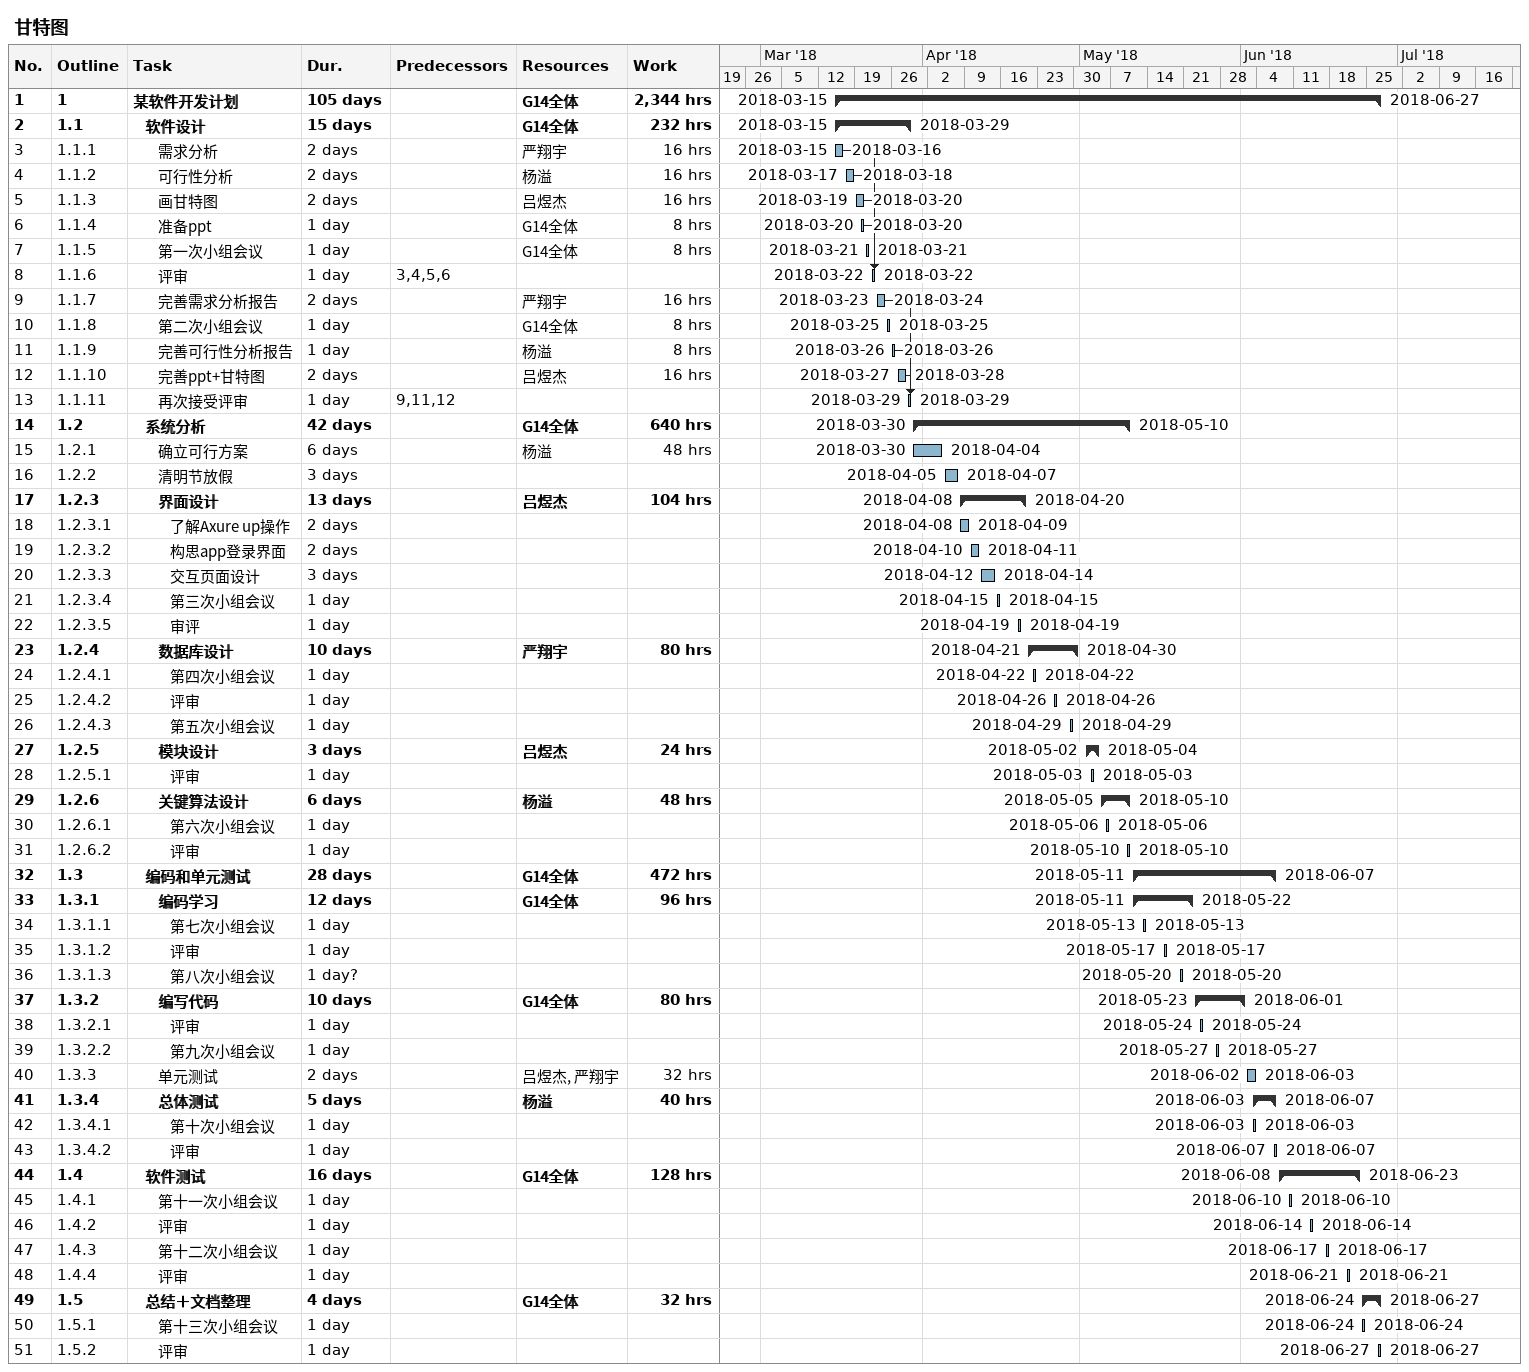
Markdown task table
甘特图

| ID | WBS | Task | Duration | Start | Finish | Predecessors | Resources | Work (h) |
|---|---|---|---|---|---|---|---|---|
| 1 | 1 | **某软件开发计划** | 105d | 2018-03-15 | 2018-06-27 |  | G14全体 | 2344 |
| 2 | 1.1 | **软件设计** | 15d | 2018-03-15 | 2018-03-29 |  | G14全体 | 232 |
| 3 | 1.1.1 | 需求分析 | 2d | 2018-03-15 | 2018-03-16 |  | 严翔宇 | 16 |
| 4 | 1.1.2 | 可行性分析 | 2d | 2018-03-17 | 2018-03-18 |  | 杨溢 | 16 |
| 5 | 1.1.3 | 画甘特图 | 2d | 2018-03-19 | 2018-03-20 |  | 吕煜杰 | 16 |
| 6 | 1.1.4 | 准备ppt | 1d | 2018-03-20 | 2018-03-20 |  | G14全体 | 8 |
| 7 | 1.1.5 | 第一次小组会议 | 1d | 2018-03-21 | 2018-03-21 |  | G14全体 | 8 |
| 8 | 1.1.6 | 评审 | 1d | 2018-03-22 | 2018-03-22 | 3, 4, 5, 6 |  |  |
| 9 | 1.1.7 | 完善需求分析报告 | 2d | 2018-03-23 | 2018-03-24 |  | 严翔宇 | 16 |
| 10 | 1.1.8 | 第二次小组会议 | 1d | 2018-03-25 | 2018-03-25 |  | G14全体 | 8 |
| 11 | 1.1.9 | 完善可行性分析报告 | 1d | 2018-03-26 | 2018-03-26 |  | 杨溢 | 8 |
| 12 | 1.1.10 | 完善ppt+甘特图 | 2d | 2018-03-27 | 2018-03-28 |  | 吕煜杰 | 16 |
| 13 | 1.1.11 | 再次接受评审 | 1d | 2018-03-29 | 2018-03-29 | 9, 11, 12 |  |  |
| 14 | 1.2 | **系统分析** | 42d | 2018-03-30 | 2018-05-10 |  | G14全体 | 640 |
| 15 | 1.2.1 | 确立可行方案 | 6d | 2018-03-30 | 2018-04-04 |  | 杨溢 | 48 |
| 16 | 1.2.2 | 清明节放假 | 3d | 2018-04-05 | 2018-04-07 |  |  |  |
| 17 | 1.2.3 | **界面设计** | 13d | 2018-04-08 | 2018-04-20 |  | 吕煜杰 | 104 |
| 18 | 1.2.3.1 | 了解Axure up操作 | 2d | 2018-04-08 | 2018-04-09 |  |  |  |
| 19 | 1.2.3.2 | 构思app登录界面 | 2d | 2018-04-10 | 2018-04-11 |  |  |  |
| 20 | 1.2.3.3 | 交互页面设计 | 3d | 2018-04-12 | 2018-04-14 |  |  |  |
| 21 | 1.2.3.4 | 第三次小组会议 | 1d | 2018-04-15 | 2018-04-15 |  |  |  |
| 22 | 1.2.3.5 | 审评 | 1d | 2018-04-19 | 2018-04-19 |  |  |  |
| 23 | 1.2.4 | **数据库设计** | 10d | 2018-04-21 | 2018-04-30 |  | 严翔宇 | 80 |
| 24 | 1.2.4.1 | 第四次小组会议 | 1d | 2018-04-22 | 2018-04-22 |  |  |  |
| 25 | 1.2.4.2 | 评审 | 1d | 2018-04-26 | 2018-04-26 |  |  |  |
| 26 | 1.2.4.3 | 第五次小组会议 | 1d | 2018-04-29 | 2018-04-29 |  |  |  |
| 27 | 1.2.5 | **模块设计** | 3d | 2018-05-02 | 2018-05-04 |  | 吕煜杰 | 24 |
| 28 | 1.2.5.1 | 评审 | 1d | 2018-05-03 | 2018-05-03 |  |  |  |
| 29 | 1.2.6 | **关键算法设计** | 6d | 2018-05-05 | 2018-05-10 |  | 杨溢 | 48 |
| 30 | 1.2.6.1 | 第六次小组会议 | 1d | 2018-05-06 | 2018-05-06 |  |  |  |
| 31 | 1.2.6.2 | 评审 | 1d | 2018-05-10 | 2018-05-10 |  |  |  |
| 32 | 1.3 | **编码和单元测试** | 28d | 2018-05-11 | 2018-06-07 |  | G14全体 | 472 |
| 33 | 1.3.1 | **编码学习** | 12d | 2018-05-11 | 2018-05-22 |  | G14全体 | 96 |
| 34 | 1.3.1.1 | 第七次小组会议 | 1d | 2018-05-13 | 2018-05-13 |  |  |  |
| 35 | 1.3.1.2 | 评审 | 1d | 2018-05-17 | 2018-05-17 |  |  |  |
| 36 | 1.3.1.3 | 第八次小组会议 | 1d? | 2018-05-20 | 2018-05-20 |  |  |  |
| 37 | 1.3.2 | **编写代码** | 10d | 2018-05-23 | 2018-06-01 |  | G14全体 | 80 |
| 38 | 1.3.2.1 | 评审 | 1d | 2018-05-24 | 2018-05-24 |  |  |  |
| 39 | 1.3.2.2 | 第九次小组会议 | 1d | 2018-05-27 | 2018-05-27 |  |  |  |
| 40 | 1.3.3 | 单元测试 | 2d | 2018-06-02 | 2018-06-03 |  | 吕煜杰, 严翔宇 | 32 |
| 41 | 1.3.4 | **总体测试** | 5d | 2018-06-03 | 2018-06-07 |  | 杨溢 | 40 |
| 42 | 1.3.4.1 | 第十次小组会议 | 1d | 2018-06-03 | 2018-06-03 |  |  |  |
| 43 | 1.3.4.2 | 评审 | 1d | 2018-06-07 | 2018-06-07 |  |  |  |
| 44 | 1.4 | **软件测试** | 16d | 2018-06-08 | 2018-06-23 |  | G14全体 | 128 |
| 45 | 1.4.1 | 第十一次小组会议 | 1d | 2018-06-10 | 2018-06-10 |  |  |  |
| 46 | 1.4.2 | 评审 | 1d | 2018-06-14 | 2018-06-14 |  |  |  |
| 47 | 1.4.3 | 第十二次小组会议 | 1d | 2018-06-17 | 2018-06-17 |  |  |  |
| 48 | 1.4.4 | 评审 | 1d | 2018-06-21 | 2018-06-21 |  |  |  |
| 49 | 1.5 | **总结＋文档整理** | 4d | 2018-06-24 | 2018-06-27 |  | G14全体 | 32 |
| 50 | 1.5.1 | 第十三次小组会议 | 1d | 2018-06-24 | 2018-06-24 |  |  |  |
| 51 | 1.5.2 | 评审 | 1d | 2018-06-27 | 2018-06-27 |  |  |  |
